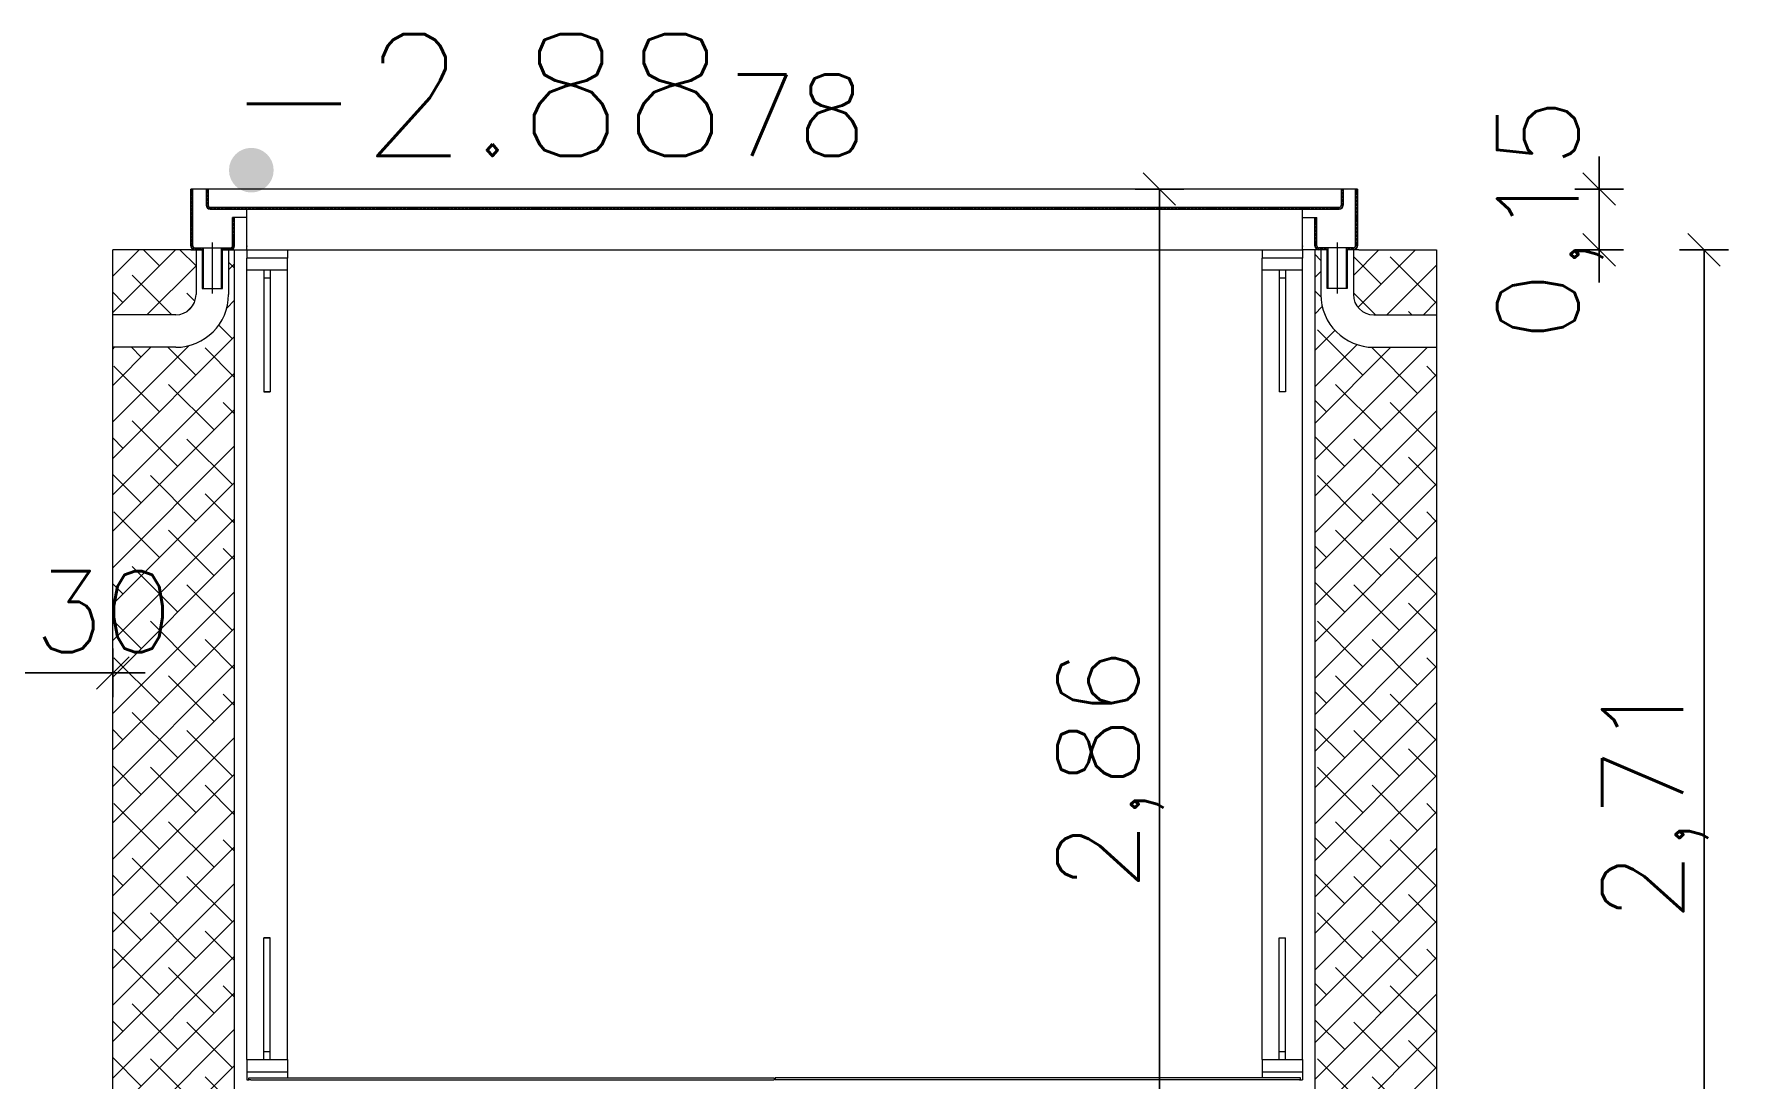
# Model space of a CAD drawing. Header units: millimetres. Extents: x 361 to 21231, y 184 to 1849.
# Drawn here: x 2471.908 to 2476.108, y 495.672 to 498.249 of the extents above; entities that cross this region are included whole.
import ezdxf

# ---------------------------------------------------------------- set-up
doc = ezdxf.new("R2010")
doc.units = ezdxf.units.MM
doc.header["$LTSCALE"] = 0.2
doc.layers.add('cardok', color=131, linetype='Continuous')
for name, color, linetype, lineweight in [('maten', 1, 'Continuous', 18), ('nieuwe hoogtepunten', 154, 'Continuous', 35), ('Widoczne', 7, 'Continuous', 9)]:
    doc.layers.add(name, color=color, linetype=linetype, lineweight=lineweight)
doc.styles.get("Standard").update_dxf_attribs({"font": 'txt.shx', "height": 0.2})
doc.dimstyles.new('maat aanduiding voor tuin', dxfattribs={"dimscale": 0.2, "dimtxt": 0.2, "dimasz": 0.4, "dimexe": 0.3, "dimexo": 0.3, "dimgap": 0.02, "dimtad": 1, "dimzin": 1, "dimtxsty": 'Standard', "dimblk": 'OBLIQUE', "dimcen": 0.2, "dimadec": 0, "dimazin": 3, "dimtfac": 1, "dimtix": 1, "dimtmove": 0, "dimatfit": 3, "dimldrblk": 'OBLIQUE', "dimfxl": 0.3, "dimfxlon": 1, "dimarcsym": 1})
pattern_1 = [(45, (2461.9676913, 463.7422964), (-0.00224506403, 0.00224506403), [])]

# ---------------------------------------------------------------- blocks, each defined once
blk = doc.blocks.new('_Oblique')
at = {"color": 0, "linetype": 'ByBlock', "lineweight": -2}
blk.add_line((-0.5, -0.5), (0.5, 0.5), dxfattribs=at)
blk = doc.blocks.new('*D1910')
at = {"layer": 'cardok', "color": 0, "lineweight": -2, "ltscale": 0.2, "transparency": 16777216}
for p, q in [((2476.5071, 497.7174), (2476.6271, 497.7174)), ((2476.5671, 494.7074), (2476.5671, 497.7174)), ((2476.5071, 494.7074), (2476.6271, 494.7074))]:
    blk.add_line(p, q, dxfattribs=at)
at = {"layer": 'Defpoints', "color": 0, "ltscale": 0.2, "transparency": 16777216}
for p in [(2475.3614, 497.7174), (2476.5671, 497.7174), (2475.3614, 494.7074)]:
    blk.add_point(p, dxfattribs=at)
at = {"layer": 'cardok', "color": 0, "lineweight": -2, "ltscale": 0.2, "transparency": 16777216, "xscale": 0.08000000000000074, "yscale": 0.08000000000000074, "zscale": 0.08000000000000074}
for p, rotation in [((2476.5671, 497.7174), 90), ((2476.5671, 494.7074), 270)]:
    blk.add_blockref('_Oblique', p, dxfattribs=dict(at, rotation=rotation))
at = {"layer": 'cardok', "color": 0, "ltscale": 0.2, "transparency": 16777216, "insert": (2476.4464, 496.2124), "char_height": 0.2, "attachment_point": 5, "rotation": 90}
blk.add_mtext('3,01', dxfattribs=at)
blk = doc.blocks.new('*D1912')
at = {"layer": 'cardok', "color": 0, "lineweight": -2, "ltscale": 0.2, "transparency": 16777216}
for p, q in [((2475.9598, 497.7174), (2476.0798, 497.7174)), ((2476.0198, 497.7174), (2476.0198, 495.0074)), ((2475.9598, 495.0074), (2476.0798, 495.0074))]:
    blk.add_line(p, q, dxfattribs=at)
at = {"layer": 'Defpoints', "color": 0, "ltscale": 0.2, "transparency": 16777216}
for p in [(2475.0614, 497.7174), (2474.7784, 495.0074), (2476.0198, 495.0074)]:
    blk.add_point(p, dxfattribs=at)
at = {"layer": 'cardok', "color": 0, "lineweight": -2, "ltscale": 0.2, "transparency": 16777216, "xscale": 0.08000000000000074, "yscale": 0.08000000000000074, "zscale": 0.08000000000000074}
for p, rotation in [((2476.0198, 497.7174), 90), ((2476.0198, 495.0074), 270)]:
    blk.add_blockref('_Oblique', p, dxfattribs=dict(at, rotation=rotation))
at = {"layer": 'cardok', "color": 0, "ltscale": 0.2, "transparency": 16777216, "insert": (2475.8992, 496.3624), "char_height": 0.2, "attachment_point": 5, "rotation": 90}
blk.add_mtext('2,71', dxfattribs=at)
blk = doc.blocks.new('*D1905')
at = {"layer": 'cardok', "color": 0, "lineweight": -2, "ltscale": 0.2, "transparency": 16777216}
for p, q in [((2472.1014, 494.3507), (2472.1014, 494.2307)), ((2472.4014, 494.3507), (2472.4014, 494.2307)), ((2472.1014, 494.2907), (2472.4014, 494.2907))]:
    blk.add_line(p, q, dxfattribs=at)
at = {"layer": 'Defpoints', "color": 0, "ltscale": 0.2, "transparency": 16777216}
for p in [(2472.1014, 497.7174), (2472.4014, 494.9774), (2472.4014, 494.2907)]:
    blk.add_point(p, dxfattribs=at)
at = {"layer": 'cardok', "color": 0, "lineweight": -2, "ltscale": 0.2, "transparency": 16777216, "xscale": 0.08000000000000074, "yscale": 0.08000000000000074, "zscale": 0.08000000000000074, "rotation": 180}
blk.add_blockref('_Oblique', (2472.1014, 494.2907), dxfattribs=at)
at = {"layer": 'cardok', "color": 0, "lineweight": -2, "ltscale": 0.2, "transparency": 16777216, "xscale": 0.08000000000000074, "yscale": 0.08000000000000074, "zscale": 0.08000000000000074}
blk.add_blockref('_Oblique', (2472.4014, 494.2907), dxfattribs=at)
at = {"layer": 'cardok', "color": 0, "ltscale": 0.2, "transparency": 16777216, "insert": (2472.2514, 494.4113), "char_height": 0.2, "attachment_point": 5}
blk.add_mtext('0,30', dxfattribs=at)
blk = doc.blocks.new('*D1906')
at = {"layer": 'Defpoints', "color": 0, "ltscale": 0.2, "transparency": 16777216}
for p in [(2472.1014, 496.6751), (2471.7984, 496.4252), (2472.1014, 496.4252)]:
    blk.add_point(p, dxfattribs=at)
at = {"layer": 'maten', "color": 0, "lineweight": -2, "ltscale": 0.2, "transparency": 16777216}
for p, q in [((2471.7984, 496.6151), (2471.7984, 496.7351)), ((2472.1014, 496.6151), (2472.1014, 496.7351)), ((2471.7984, 496.6751), (2471.7184, 496.6751)), ((2471.7984, 496.6751), (2472.1014, 496.6751)), ((2472.1014, 496.6751), (2472.1814, 496.6751))]:
    blk.add_line(p, q, dxfattribs=at)
at = {"layer": 'maten', "color": 0, "lineweight": -2, "ltscale": 0.2, "transparency": 16777216, "xscale": 0.08000000000000074, "yscale": 0.08000000000000074, "zscale": 0.08000000000000074}
blk.add_blockref('_Oblique', (2471.7984, 496.6751), dxfattribs=at)
at = {"layer": 'maten', "color": 0, "lineweight": -2, "ltscale": 0.2, "transparency": 16777216, "xscale": 0.08000000000000074, "yscale": 0.08000000000000074, "zscale": 0.08000000000000074, "rotation": 180}
blk.add_blockref('_Oblique', (2472.1014, 496.6751), dxfattribs=at)
at = {"layer": 'maten', "color": 0, "ltscale": 0.2, "transparency": 16777216, "insert": (2471.9499, 496.7957), "char_height": 0.2, "attachment_point": 5}
blk.add_mtext('0,30', dxfattribs=at)
blk = doc.blocks.new('*D1909')
at = {"layer": 'cardok', "color": 0, "lineweight": -2, "ltscale": 0.2, "transparency": 16777216}
for p, q in [((2474.7387, 497.8674), (2474.6187, 497.8674)), ((2474.6787, 495.0074), (2474.6787, 497.8674)), ((2474.7184, 495.0074), (2474.6187, 495.0074))]:
    blk.add_line(p, q, dxfattribs=at)
at = {"layer": 'Defpoints', "color": 0, "ltscale": 0.2, "transparency": 16777216}
for p in [(2474.6787, 497.8674), (2475.0614, 497.8674), (2474.7784, 495.0074)]:
    blk.add_point(p, dxfattribs=at)
at = {"layer": 'cardok', "color": 0, "lineweight": -2, "ltscale": 0.2, "transparency": 16777216, "xscale": 0.08000000000000074, "yscale": 0.08000000000000074, "zscale": 0.08000000000000074}
for p, rotation in [((2474.6787, 497.8674), 90), ((2474.6787, 495.0074), 270)]:
    blk.add_blockref('_Oblique', p, dxfattribs=dict(at, rotation=rotation))
at = {"layer": 'cardok', "color": 0, "ltscale": 0.2, "transparency": 16777216, "insert": (2474.558, 496.4374), "char_height": 0.2, "attachment_point": 5, "rotation": 90}
blk.add_mtext('2,86', dxfattribs=at)
blk = doc.blocks.new('*D1911')
at = {"layer": 'cardok', "color": 0, "lineweight": -2, "ltscale": 0.2, "transparency": 16777216}
for p, q in [((2475.7614, 497.8674), (2475.7614, 497.9474)), ((2475.7014, 497.8674), (2475.8214, 497.8674)), ((2475.7614, 497.7174), (2475.7614, 497.8674)), ((2475.7014, 497.7174), (2475.8214, 497.7174)), ((2475.7614, 497.7174), (2475.7614, 497.6374))]:
    blk.add_line(p, q, dxfattribs=at)
at = {"layer": 'Defpoints', "color": 0, "ltscale": 0.2, "transparency": 16777216}
for p in [(2475.1664, 497.8674), (2475.7614, 497.8674), (2475.3614, 497.7174)]:
    blk.add_point(p, dxfattribs=at)
at = {"layer": 'cardok', "color": 0, "lineweight": -2, "ltscale": 0.2, "transparency": 16777216, "xscale": 0.08000000000000074, "yscale": 0.08000000000000074, "zscale": 0.08000000000000074}
for p, rotation in [((2475.7614, 497.8674), 270), ((2475.7614, 497.7174), 90)]:
    blk.add_blockref('_Oblique', p, dxfattribs=dict(at, rotation=rotation))
at = {"layer": 'cardok', "color": 0, "ltscale": 0.2, "transparency": 16777216, "insert": (2475.6408, 497.7924), "char_height": 0.2, "attachment_point": 5, "rotation": 90}
blk.add_mtext('0,15', dxfattribs=at)

msp = doc.modelspace()

# ---------------------------------------------------------------- hatches: boundary and pattern name
at = {"layer": 'nieuwe hoogtepunten', "ltscale": 0.2}
h = msp.add_hatch(color=256, dxfattribs=at)
h.dxf.hatch_style = 1
edge = h.paths.add_edge_path()
edge.add_arc((2472.4426, 497.9138), 0.055, 0, 360)
at = {"layer": 'Widoczne', "ltscale": 5}
h = msp.add_hatch(dxfattribs=at)
h.set_pattern_fill('ANSI31', color=256, scale=0.001, style=0)
h.set_pattern_definition(pattern_1)
h.paths.add_polyline_path([(2472.4014, 497.7274), (2472.4014, 497.7974), (2472.3964, 497.7974), (2472.3964, 497.7274, -0.414213), (2472.3914, 497.7224), (2472.3719, 497.7224), (2472.3689, 497.7224), (2472.3689, 497.6224), (2472.3714, 497.6224), (2472.3714, 497.7174), (2472.3914, 497.7174, 0.414213)])
h.paths.add_polyline_path([(2472.2984, 497.7274), (2472.2984, 497.8674), (2472.2934, 497.8674), (2472.2934, 497.7274, 0.414214), (2472.3034, 497.7174), (2472.3214, 497.7174), (2472.3214, 497.6224), (2472.3239, 497.6224), (2472.3239, 497.7224), (2472.3209, 497.7224), (2472.3034, 497.7224, -0.414214)])
h = msp.add_hatch(dxfattribs=at)
h.set_pattern_fill('ANSI31', color=256, scale=0.001, style=0)
h.set_pattern_definition(pattern_1)
h.paths.add_polyline_path([(2474.6743, 497.8174, -0.002796), (2474.675, 497.8224), (2472.3414, 497.8224, -0.414213), (2472.3364, 497.8274), (2472.3364, 497.8674), (2472.3314, 497.8674), (2472.3314, 497.8274, 0.414213), (2472.3414, 497.8174)])
h.paths.add_polyline_path([(2475.1214, 497.8174, 0.414213), (2475.1314, 497.8274), (2475.1314, 497.8674), (2475.1264, 497.8674), (2475.1264, 497.8274, -0.414213), (2475.1214, 497.8224), (2474.675, 497.8224, 0.002796), (2474.6743, 497.8174)])
h = msp.add_hatch(dxfattribs=at)
h.set_pattern_fill('ANSI31', color=256, scale=0.001, style=0)
h.set_pattern_definition(pattern_1)
h.paths.add_polyline_path([(2475.0664, 497.7274), (2475.0664, 497.7974), (2475.0614, 497.7974), (2475.0614, 497.7274, 0.414213), (2475.0714, 497.7174), (2475.0914, 497.7174), (2475.0914, 497.6224), (2475.0939, 497.6224), (2475.0939, 497.7224), (2475.0909, 497.7224), (2475.0714, 497.7224, -0.414213)])
h.paths.add_polyline_path([(2475.1564, 497.7174, 0.413934), (2475.1664, 497.7274), (2475.1664, 497.8674), (2475.1614, 497.8674), (2475.1614, 497.7274, -0.414214), (2475.1564, 497.7224), (2475.1419, 497.7224), (2475.1389, 497.7224), (2475.1389, 497.6224), (2475.1414, 497.6224), (2475.1414, 497.7174), (2475.1564, 497.7174)])
at = {"layer": 'Widoczne'}
h = msp.add_hatch(dxfattribs=at)
h.set_pattern_fill('ANSI38', color=256, scale=0.02)
h.set_pattern_definition([(45, (2413.575274, 462.74466), (-0.04490128, 0.04490128), []), (135, (2413.575274, 462.74466), (-0.13470384, 0.04490128), [0.15875, -0.09525])])
h.paths.add_polyline_path([(2472.4014, 497.7174), (2472.3864, 497.7174), (2472.3864, 497.6074, -0.414214), (2472.2564, 497.4774), (2472.1014, 497.4774), (2472.1014, 494.7074), (2475.3614, 494.7074), (2475.3614, 497.3715, -0.174989), (2475.0614, 497.3067), (2475.0614, 494.9774), (2474.7784, 494.9774), (2474.7784, 495.0074), (2474.7284, 495.0074), (2474.7134, 495.0074), (2474.2134, 495.0074), (2474.1634, 495.0074), (2474.1634, 494.9774), (2473.2994, 494.9774), (2473.2994, 495.0074), (2473.2494, 495.0074), (2472.7494, 495.0074), (2472.7344, 495.0074), (2472.6844, 495.0074), (2472.6844, 494.9774), (2472.4014, 494.9774)])
h.paths.add_polyline_path([(2472.3064, 497.7174), (2472.3034, 497.7174), (2472.2934, 497.7174), (2472.1014, 497.7174), (2472.1014, 497.5574), (2472.2564, 497.5574, 0.414214), (2472.3064, 497.6074)], flags=17)
h.paths.add_polyline_path([(2475.3614, 497.7174), (2475.1694, 497.7174), (2475.1564, 497.7174), (2475.1564, 497.6074, 0.414214), (2475.2064, 497.5574), (2475.3614, 497.5574)], flags=16)
h.paths.add_polyline_path([(2475.3614, 497.4774), (2475.2064, 497.4774, -0.414214), (2475.0764, 497.6074), (2475.0764, 497.7174), (2475.0714, 497.7174), (2475.0614, 497.7174), (2475.0614, 497.3067, 0.174989), (2475.3614, 497.3715)], flags=17)

# ---------------------------------------------------------------- linework, layer by layer
at = {"layer": 'cardok'}
for p, q in [((2472.4894, 497.3674), (2472.4734, 497.3674)), ((2472.4734, 496.0224), (2472.4894, 496.0224))]:
    msp.add_line(p, q, dxfattribs=at)
at = {"layer": 'Widoczne'}
for p, q in [((2472.2934, 497.8674), (2472.2934, 497.7274)), ((2475.1664, 497.8674), (2472.2934, 497.8674)), ((2472.2934, 497.7274), (2472.2934, 497.8674)), ((2472.2934, 497.7334), (2472.2934, 497.8674)), ((2472.2934, 497.7274), (2472.2934, 497.8674)), ((2472.2984, 497.7274), (2472.2984, 497.8674)), ((2472.3314, 497.8674), (2472.3314, 497.8274)), ((2472.3364, 497.8674), (2472.3364, 497.8274)), ((2475.1264, 497.8674), (2475.1264, 497.8274)), ((2475.1314, 497.8674), (2475.1314, 497.8274)), ((2475.1614, 497.7274), (2475.1614, 497.8674)), ((2475.1664, 497.8674), (2475.1664, 497.7274)), ((2472.3964, 497.7274), (2472.3964, 497.7974)), ((2472.4314, 497.7974), (2472.3964, 497.7974)), ((2472.4014, 497.7274), (2472.4014, 497.7974)), ((2472.4314, 497.7174), (2472.4314, 497.8174)), ((2472.4314, 497.7174), (2472.4314, 497.8174)), ((2475.0314, 497.7174), (2475.0314, 497.8174)), ((2475.0314, 497.7174), (2475.0314, 497.8174)), ((2475.0314, 497.7974), (2475.0664, 497.7974)), ((2475.0614, 497.7274), (2475.0614, 497.7974)), ((2475.0664, 497.7274), (2475.0664, 497.7974)), ((2472.1014, 494.7074), (2472.1014, 497.7174)), ((2472.2934, 497.7334), (2472.2934, 497.7324)), ((2472.3034, 497.7224), (2472.3209, 497.7224)), ((2472.3034, 497.7174), (2472.3214, 497.7174)), ((2472.3214, 497.7174), (2472.3214, 497.6224)), ((2472.3239, 497.7224), (2472.3239, 497.6224)), ((2472.3689, 497.6224), (2472.3689, 497.7224)), ((2472.3714, 497.7174), (2472.3914, 497.7174)), ((2472.3714, 497.6224), (2472.3714, 497.7174)), ((2472.3719, 497.7224), (2472.3914, 497.7224)), ((2472.3719, 497.7174), (2472.4314, 497.7174)), ((2472.4014, 494.9774), (2472.4014, 497.7174)), ((2472.4314, 497.7274), (2472.4314, 497.7254)), ((2472.4314, 497.7174), (2472.4314, 497.6974)), ((2472.5314, 497.7174), (2472.5314, 497.6974)), ((2474.9314, 497.7174), (2474.9314, 497.6974)), ((2475.0314, 497.7274), (2475.0314, 497.7254)), ((2475.0314, 497.7174), (2475.0314, 497.6974)), ((2475.0914, 497.7174), (2475.0314, 497.7174)), ((2475.0314, 497.7174), (2475.0314, 497.6974)), ((2475.0909, 497.7224), (2475.0714, 497.7224)), ((2475.0914, 497.7174), (2475.0714, 497.7174)), ((2475.0914, 497.6224), (2475.0914, 497.7174)), ((2475.0939, 497.6224), (2475.0939, 497.7224)), ((2475.1389, 497.7224), (2475.1389, 497.6224)), ((2475.1594, 497.7174), (2475.1414, 497.7174)), ((2475.1414, 497.7174), (2475.1414, 497.6224)), ((2475.1564, 497.7224), (2475.1419, 497.7224)), ((2475.3614, 497.7174), (2475.3614, 494.7074)), ((2472.5314, 497.6974), (2472.4314, 497.6974)), ((2472.4314, 497.6674), (2472.4314, 497.6974)), ((2472.4314, 495.7224), (2472.4314, 497.6674)), ((2472.5314, 497.6674), (2472.4314, 497.6674)), ((2472.4734, 497.6674), (2472.4734, 497.6474)), ((2472.4894, 497.6674), (2472.4894, 497.6474)), ((2472.5314, 497.6674), (2472.5314, 497.6974)), ((2472.5314, 495.7224), (2472.5314, 497.6674)), ((2475.0314, 497.6974), (2474.9314, 497.6974)), ((2474.9314, 497.6674), (2474.9314, 497.6974)), ((2474.9314, 495.7224), (2474.9314, 497.6674)), ((2475.0314, 497.6674), (2474.9314, 497.6674)), ((2474.9734, 497.6674), (2474.9734, 497.6474)), ((2474.9894, 497.6674), (2474.9894, 497.6474)), ((2475.0314, 497.6674), (2475.0314, 497.6974)), ((2475.0314, 497.6674), (2475.0314, 497.6974)), ((2475.0314, 495.7224), (2475.0314, 497.6674)), ((2472.4894, 497.6474), (2472.4734, 497.6474)), ((2472.4734, 497.6474), (2472.4734, 497.3674)), ((2472.4894, 497.6474), (2472.4894, 497.3674)), ((2474.9894, 497.6474), (2474.9734, 497.6474)), ((2474.9734, 497.6474), (2474.9734, 497.3674)), ((2474.9894, 497.6474), (2474.9894, 497.3674)), ((2474.9894, 497.3674), (2474.9734, 497.3674)), ((2472.4734, 495.7424), (2472.4734, 496.0224)), ((2472.4894, 495.7424), (2472.4894, 496.0224)), ((2474.9734, 495.7424), (2474.9734, 496.0224)), ((2474.9734, 496.0224), (2474.9894, 496.0224)), ((2474.9894, 495.7424), (2474.9894, 496.0224)), ((2472.4734, 495.7424), (2472.4894, 495.7424)), ((2472.4734, 495.7224), (2472.4734, 495.7424)), ((2472.4894, 495.7224), (2472.4894, 495.7424)), ((2474.9734, 495.7424), (2474.9894, 495.7424)), ((2474.9734, 495.7224), (2474.9734, 495.7424)), ((2474.9894, 495.7224), (2474.9894, 495.7424)), ((2472.4314, 495.7224), (2472.4314, 495.6924)), ((2472.4314, 495.7224), (2472.5314, 495.7224)), ((2472.4314, 495.6924), (2472.5314, 495.6924)), ((2472.4314, 495.6924), (2472.4314, 495.6724)), ((2472.5314, 495.7224), (2472.5314, 495.6924)), ((2472.5314, 495.6924), (2472.5314, 495.6774)), ((2474.9314, 495.7224), (2474.9314, 495.6924)), ((2474.9314, 495.7224), (2475.0314, 495.7224)), ((2474.9314, 495.6924), (2475.0314, 495.6924)), ((2474.9314, 495.6924), (2474.9314, 495.6774)), ((2475.0314, 495.7224), (2475.0314, 495.6924)), ((2475.0314, 495.6924), (2475.0314, 495.6724)), ((2472.4314, 495.6724), (2472.4364, 495.6724)), ((2472.4364, 495.6724), (2472.4364, 495.6774)), ((2472.4364, 495.6774), (2472.4414, 495.6774)), ((2472.4394, 495.6724), (2472.4364, 495.6724)), ((2472.4414, 495.6724), (2472.4394, 495.6724)), ((2472.4414, 495.6774), (2473.7304, 495.6774)), ((2472.4414, 495.6724), (2473.7304, 495.6724)), ((2473.7304, 495.6774), (2473.7304, 495.6724)), ((2475.0214, 495.6774), (2473.7324, 495.6774)), ((2473.7324, 495.6774), (2473.7324, 495.6724)), ((2475.0214, 495.6724), (2473.7324, 495.6724)), ((2475.0264, 495.6774), (2475.0214, 495.6774)), ((2475.0234, 495.6724), (2475.0214, 495.6724)), ((2475.0234, 495.6724), (2475.0264, 495.6724)), ((2475.0264, 495.6724), (2475.0264, 495.6774)), ((2475.0264, 495.6724), (2475.0314, 495.6724))]:
    msp.add_line(p, q, dxfattribs=at)
at = {"layer": 'Widoczne', "ltscale": 10}
for p, q in [((2472.3414, 497.8224), (2475.1214, 497.8224)), ((2472.3414, 497.8174), (2475.1214, 497.8174)), ((2472.2934, 497.7174), (2472.1014, 497.7174)), ((2472.2934, 497.7174), (2472.3034, 497.7174)), ((2472.3064, 497.7174), (2472.3064, 497.6074)), ((2472.3209, 497.7224), (2472.3719, 497.7224)), ((2472.3464, 497.7358), (2472.3464, 497.6099)), ((2472.3864, 497.7174), (2472.3864, 497.6074)), ((2472.3914, 497.7174), (2472.4014, 497.7174)), ((2472.4014, 497.7174), (2472.4314, 497.7174)), ((2472.4314, 497.7174), (2475.0314, 497.7174)), ((2475.0614, 497.7174), (2475.0314, 497.7174)), ((2475.0714, 497.7174), (2475.0614, 497.7174)), ((2475.0764, 497.7174), (2475.0764, 497.6074)), ((2475.1419, 497.7224), (2475.0909, 497.7224)), ((2475.1164, 497.7358), (2475.1164, 497.6099)), ((2475.1564, 497.7174), (2475.1564, 497.6074)), ((2475.1694, 497.7174), (2475.1594, 497.7174)), ((2475.1694, 497.7174), (2475.3614, 497.7174)), ((2472.3214, 497.6224), (2472.3714, 497.6224)), ((2475.1414, 497.6224), (2475.0914, 497.6224)), ((2472.2564, 497.5574), (2472.1014, 497.5574)), ((2475.2064, 497.5574), (2475.3614, 497.5574)), ((2472.2564, 497.4774), (2472.1014, 497.4774)), ((2475.2064, 497.4774), (2475.3614, 497.4774))]:
    msp.add_line(p, q, dxfattribs=at)
at = {"layer": 'Widoczne', "lineweight": 9}
msp.add_line((2475.0614, 497.7174), (2475.0614, 494.9774), dxfattribs=at)
at = {"layer": 'Widoczne'}
for centre, radius, start, end in [((2472.3414, 497.8274), 0.01, 180, 270), ((2472.3414, 497.8274), 0.005, 180, 270), ((2475.1214, 497.8274), 0.01, 270, 360), ((2475.1214, 497.8274), 0.005, 270, 360), ((2472.3034, 497.7274), 0.01, 180, 270.0001), ((2472.3034, 497.7274), 0.005, 180, 270.0001), ((2472.3914, 497.7274), 0.01, 270, 0), ((2472.3914, 497.7274), 0.01, 270.0001, 0), ((2472.3914, 497.7274), 0.005, 270.0001, 0), ((2475.0714, 497.7274), 0.01, 180, 270), ((2475.0714, 497.7274), 0.01, 180, 269.9999), ((2475.0714, 497.7274), 0.005, 180, 269.9999), ((2475.1564, 497.7274), 0.01, 269.9999, 0), ((2475.1564, 497.7274), 0.005, 269.9999, 0)]:
    msp.add_arc(centre, radius, start, end, dxfattribs=at)
at = {"layer": 'Widoczne', "ltscale": 10}
for centre, radius, start, end in [((2472.2564, 497.6074), 0.05, 270, 0), ((2472.2564, 497.6074), 0.13, 270, 0), ((2475.2064, 497.6074), 0.13, 180, 270), ((2475.2064, 497.6074), 0.05, 180, 270)]:
    msp.add_arc(centre, radius, start, end, dxfattribs=at)

# ---------------------------------------------------------------- texts
at = {"layer": 'nieuwe hoogtepunten', "ltscale": 0.2, "insert": (2472.3804, 498.249), "char_height": 0.3, "attachment_point": 1, "rotation": 0.0061}
msp.add_mtext_dynamic_manual_height_columns('-2.88{\\H0.66667x;78}', width=3.391916, gutter_width=1.5, heights=[0], dxfattribs=at)

# ---------------------------------------------------------------- dimensions: what is measured, and where the dimension line sits
at = {"layer": 'cardok', "ltscale": 0.2}
for base, p1, p2, picture, middle in [((2475.7614, 497.8674), (2475.3614, 497.7174), (2475.1664, 497.8674), '*D1911', (2475.6408, 497.7924)), ((2474.6787, 497.8674), (2474.7784, 495.0074), (2475.0614, 497.8674), '*D1909', (2474.558, 496.4374)), ((2476.0198, 495.0074), (2475.0614, 497.7174), (2474.7784, 495.0074), '*D1912', (2475.8992, 496.3624))]:
    dim = msp.add_linear_dim(base=base, p1=p1, p2=p2, angle=90, dimstyle='maat aanduiding voor tuin', dxfattribs=at)
    dim.commit()
    dim.dimension.update_dxf_attribs({"geometry": picture, "text_midpoint": middle})
dim = msp.add_linear_dim(base=(2476.5671, 497.7174), p1=(2475.3614, 494.7074), p2=(2475.3614, 497.7174), angle=90, dimstyle='maat aanduiding voor tuin', dxfattribs=at)
dim.commit()
dim.dimension.update_dxf_attribs({"geometry": '*D1910', "text_midpoint": (2476.5671, 496.2124), "dimtype": 160})
dim = msp.add_linear_dim(base=(2472.4014, 494.2907), p1=(2472.1014, 497.7174), p2=(2472.4014, 494.9774), dimstyle='maat aanduiding voor tuin', dxfattribs=at)
dim.commit()
dim.dimension.update_dxf_attribs({"geometry": '*D1905', "text_midpoint": (2472.2514, 494.2907), "dimtype": 160})
at = {"layer": 'maten', "ltscale": 0.2}
dim = msp.add_linear_dim(base=(2472.1014, 496.6751), p1=(2471.7984, 496.4252), p2=(2472.1014, 496.4252), dimstyle='maat aanduiding voor tuin', dxfattribs=at)
dim.commit()
dim.dimension.update_dxf_attribs({"geometry": '*D1906', "text_midpoint": (2471.9499, 496.7957)})

doc.saveas('drawing.dxf')
